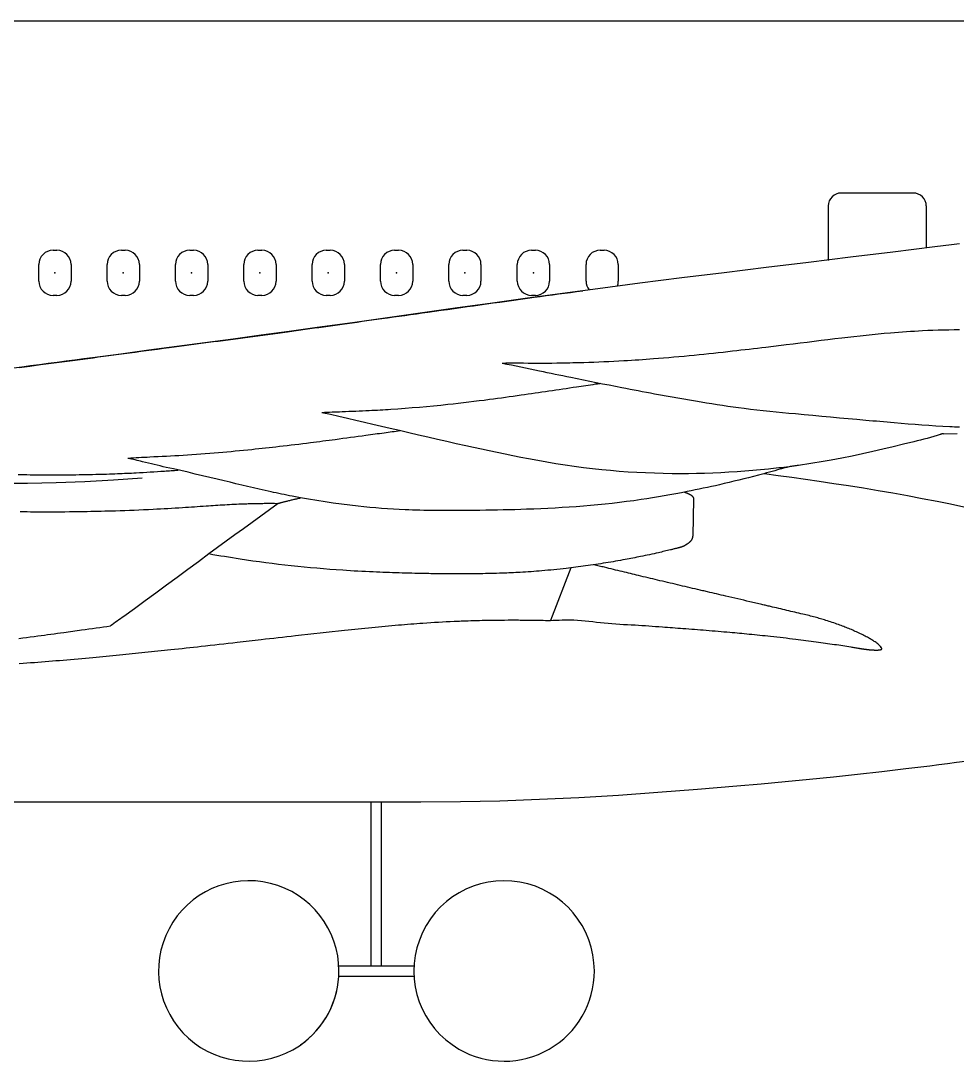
# Model space of a CAD drawing. Extents: x 73554 to 206494, y -55407 to 34157.
# Drawn here: x 102843 to 110107, y 14206 to 22277 of the extents above; entities that cross this region are included whole.
import ezdxf

# ---------------------------------------------------------------- set-up
doc = ezdxf.new("R2010")
doc.units = 0
doc.header["$MEASUREMENT"] = 0
doc.linetypes.add('SOLID', pattern=[0])
doc.layers.get('0').update_dxf_attribs({"linetype": 'CONTINUOUS'})
doc.layers.add('LAYER_0$C$L0', color=7, linetype='SOLID')

# ---------------------------------------------------------------- blocks, each defined once
blk = doc.blocks.new('BLOCK0')
at = {"layer": 'LAYER_0$C$L0'}
for p, q in [((-15, 175), (15, 175)), ((-125, -65), (-125, 65)), ((125, 65), (125, -65)), ((15, -175), (-15, -175))]:
    blk.add_line(p, q, dxfattribs=at)
for centre, start, end in [((-15, 65), 89.99998, 180.00002), ((15, 65), 0, 89.99998), ((-15, -65), 180.00002, 270.00006), ((15, -65), -89.99998, 0)]:
    blk.add_arc(centre, 110, start, end, dxfattribs=at)
at = {"layer": 'LAYER_0$C$L0', "color": 2}
blk.add_point((0, 0), dxfattribs=at)

msp = doc.modelspace()

# ---------------------------------------------------------------- linework, layer by layer
at = {"linetype": 'Continuous'}
for p, q in [((105561.4, 14945.8), (105561.4, 16214.1)), ((105641.4, 14945.8), (105641.4, 16214.1)), ((105310.8, 14945.8), (105892, 14945.8)), ((105310.8, 14865.8), (105892, 14865.8))]:
    msp.add_line(p, q, dxfattribs=at)
at = {"layer": 'LAYER_0$C$L0'}
for p, q in [((83053.5, 22277.1), (115966.4, 22277.1)), ((109766.8, 20941), (109206.8, 20941)), ((109106.8, 20841), (109106.8, 20417.6)), ((109866.8, 20841), (109866.8, 20514.1)), ((107337.3, 20497), (107367.3, 20497)), ((107227.3, 20257), (107227.3, 20387)), ((107477.3, 20387), (107477.3, 20257)), ((109999.7, 19073.4), (110106.7, 19075.3)), ((108061.4, 18564.9), (108054.8, 18281.1)), ((107110.4, 18033.1), (106951, 17625.9)), ((100854.2, 16217.2), (105946.3, 16217.2))]:
    msp.add_line(p, q, dxfattribs=at)
for points in [[(110125.8, 20546.9), (110061.9, 20538.8), (109998, 20530.8), (109934, 20522.8), (109607, 20482.3), (109279.9, 20442.3), (108952.8, 20402.5), (108625.7, 20362.7), (108298.6, 20322.6), (107971.6, 20282), (107644.7, 20240.6), (107317.9, 20198.2), (107045.9, 20161.9), (106773.9, 20124.9), (106502, 20087.4), (106230.1, 20049.5), (105958.3, 20011.3), (105686.4, 19973.2), (105414.6, 19935.1), (105142.7, 19897.4), (104924.9, 19867.5), (104707.1, 19837.8), (104489.3, 19808.4), (104271.5, 19779.1), (104053.6, 19750), (103835.7, 19721), (103617.9, 19692), (103400, 19663.1), (103331.2, 19654), (103262.4, 19644.8), (103193.6, 19635.7), (103124.8, 19626.6), (103056, 19617.5), (102987.2, 19608.4), (102918.4, 19599.4), (102849.6, 19590.4), (102788.2, 19582.4)], [(102829.4, 19587.7), (102912.9, 19598.6), (102996.2, 19609.5), (103079.2, 19620.4), (103161.6, 19631.2), (103243.5, 19642.1), (103324.6, 19652.9), (103363.8, 19658.2), (103403.5, 19663.5), (103443.6, 19668.9), (103483.9, 19674.3), (103524.3, 19679.7), (103564.5, 19685.1), (103604.3, 19690.5), (103643.7, 19695.8), (103686.6, 19701.6), (103729.6, 19707.4), (103772.7, 19713.2), (103816.1, 19719), (103859.8, 19724.8), (103904, 19730.7), (103948.7, 19736.7), (103994, 19742.7), (104033.3, 19747.9), (104071.8, 19753), (104109.7, 19758), (104147.4, 19762.9), (104184.8, 19767.9), (104222.3, 19772.8), (104260.1, 19777.8), (104298.2, 19782.8), (104336.7, 19787.9), (104375, 19792.9), (104413.2, 19798), (104451.3, 19803.1), (104489.4, 19808.1), (104527.6, 19813.2), (104566, 19818.4), (104604.6, 19823.5), (104643.4, 19828.8), (104682.2, 19834), (104720.9, 19839.2), (104759.5, 19844.4), (104797.8, 19849.6), (104835.9, 19854.8), (104873.8, 19860), (104911.2, 19865.2), (104945.4, 19869.9), (104980, 19874.7), (105014.8, 19879.5), (105049.9, 19884.4), (105085.1, 19889.3), (105120.3, 19894.2), (105155.4, 19899), (105190.4, 19903.9), (105208.7, 19906.5), (105226.9, 19909), (105245.2, 19911.6), (105263.4, 19914.1), (105281.7, 19916.7), (105299.9, 19919.2), (105318.2, 19921.7), (105336.4, 19924.3), (105374.8, 19929.6), (105413.1, 19935), (105451.5, 19940.3), (105489.9, 19945.7), (105528.2, 19951), (105566.6, 19956.4), (105604.9, 19961.7), (105643.3, 19967.1), (105688, 19973.3), (105732.7, 19979.6), (105777.4, 19985.8), (105822.1, 19992.1), (105866.9, 19998.3), (105911.7, 20004.6), (105956.5, 20010.8), (106001.4, 20017.1), (106052.1, 20024.2), (106103, 20031.3), (106154, 20038.4), (106204.8, 20045.5), (106255.4, 20052.6), (106305.6, 20059.7), (106355.1, 20066.6), (106404, 20073.5), (106455.2, 20080.8), (106507.2, 20088.1), (106559.9, 20095.5), (106613, 20103), (106666.3, 20110.4), (106719.6, 20117.8), (106772.7, 20125.2), (106825.4, 20132.5), (106872.3, 20138.9), (106919.1, 20145.3), (106966.1, 20151.6), (107013.1, 20158), (107060.2, 20164.2), (107107.3, 20170.5), (107154.5, 20176.7), (107201.8, 20182.9)], [(110124.7, 19878.6), (110083.5, 19878.4), (110042.4, 19878), (110001.3, 19877.2), (109960.2, 19876.2), (109919, 19874.8), (109877.9, 19873.2), (109836.8, 19871.3), (109805.7, 19869.6), (109774.6, 19867.9), (109743.5, 19866), (109712.4, 19863.9), (109681.3, 19861.7), (109650.2, 19859.4), (109619.2, 19857), (109588.1, 19854.4), (109541.1, 19850.3), (109494, 19845.9), (109447, 19841.3), (109400.1, 19836.4), (109353.1, 19831.4), (109306.2, 19826.2), (109259.2, 19820.9), (109212.3, 19815.4), (109158.3, 19809), (109104.4, 19802.5), (109050.4, 19795.9), (108996.5, 19789.3), (108942.6, 19782.6), (108888.6, 19775.9), (108834.7, 19769.2), (108780.8, 19762.6), (108761, 19760.2), (108741.2, 19757.7), (108721.3, 19755.3), (108701.5, 19752.9), (108681.7, 19750.5), (108661.9, 19748.1), (108642.1, 19745.8), (108622.3, 19743.4), (108590.1, 19739.5), (108557.9, 19735.7), (108525.7, 19731.9), (108493.6, 19728.1), (108461.4, 19724.4), (108429.2, 19720.7), (108397, 19717), (108364.8, 19713.3), (108327.6, 19709.2), (108290.4, 19705), (108253.3, 19701), (108216.1, 19696.9), (108178.9, 19693), (108141.7, 19689.1), (108104.4, 19685.3), (108067.2, 19681.6), (108027.6, 19677.7), (107988, 19673.9), (107948.4, 19670.2), (107908.7, 19666.6), (107869.1, 19663.1), (107829.5, 19659.8), (107789.8, 19656.5), (107750.1, 19653.4), (107721.6, 19651.3), (107693.1, 19649.2), (107664.5, 19647.2), (107636, 19645.3), (107607.4, 19643.4), (107578.9, 19641.6), (107550.3, 19639.9), (107521.8, 19638.2), (107483, 19636.1), (107444.1, 19634.1), (107405.3, 19632.2), (107366.5, 19630.4), (107327.6, 19628.8), (107288.8, 19627.3), (107250, 19626), (107211.1, 19624.8), (107189.4, 19624.1), (107167.6, 19623.6), (107145.9, 19623), (107124.1, 19622.5), (107102.4, 19622.1), (107080.6, 19621.6), (107058.9, 19621.2), (107037.1, 19620.8), (107000.2, 19620.3), (106963.3, 19619.7), (106926.4, 19619.4), (106889.5, 19619.1), (106852.6, 19619), (106815.7, 19619.1), (106778.8, 19619.4), (106741.9, 19619.9), (106730.7, 19620.1), (106719.5, 19620.4), (106708.3, 19620.6), (106697.1, 19620.7), (106686, 19620.9), (106674.8, 19621), (106663.6, 19621), (106652.4, 19620.9), (106642.8, 19620.8), (106633.2, 19620.6), (106623.6, 19620.3), (106614, 19620.1), (106604.4, 19619.9), (106594.8, 19619.7), (106585.2, 19619.5), (106575.6, 19619.4)], [(110123.7, 19124.4), (110105.2, 19124.9), (110086.7, 19125.5), (110068.3, 19126.2), (110049.8, 19126.9), (109995.7, 19129.5), (109941.7, 19132.7), (109887.7, 19136.2), (109833.7, 19140.1), (109779.7, 19144.3), (109725.8, 19148.8), (109671.8, 19153.3), (109617.9, 19158), (109590.3, 19160.3), (109562.7, 19162.7), (109535.1, 19165.1), (109507.5, 19167.5), (109479.9, 19169.9), (109452.3, 19172.3), (109424.7, 19174.7), (109397.1, 19177.1), (109328.9, 19183.1), (109260.8, 19189.2), (109192.6, 19195.3), (109124.5, 19201.5), (109056.3, 19207.8), (108988.1, 19214.1), (108920, 19220.5), (108851.8, 19226.8), (108801.9, 19231.5), (108752.1, 19236.3), (108702.2, 19241.2), (108652.3, 19246.2), (108602.5, 19251.4), (108552.7, 19256.9), (108502.9, 19262.7), (108453.2, 19268.8), (108411.5, 19274.2), (108369.9, 19279.8), (108328.3, 19285.7), (108286.8, 19291.8), (108245.3, 19298.1), (108203.8, 19304.5), (108162.3, 19311.1), (108120.8, 19317.9), (108075.6, 19325.4), (108030.4, 19333.1), (107985.3, 19340.9), (107940.1, 19348.8), (107895, 19356.8), (107849.9, 19364.9), (107804.8, 19373.1), (107759.8, 19381.4), (107727.9, 19387.4), (107696, 19393.4), (107664.1, 19399.4), (107632.3, 19405.5), (107600.4, 19411.6), (107568.6, 19417.7), (107536.7, 19423.8), (107504.9, 19430), (107455.3, 19439.7), (107405.7, 19449.5), (107356.1, 19459.3), (107306.5, 19469.2), (107256.9, 19479.1), (107207.4, 19489.1), (107157.9, 19499.2), (107108.3, 19509.3), (107078.1, 19515.5), (107047.8, 19521.7), (107017.5, 19528), (106987.2, 19534.3), (106957, 19540.5), (106926.7, 19546.8), (106896.5, 19553.1), (106866.2, 19559.4), (106829.9, 19566.9), (106793.5, 19574.4), (106757.2, 19581.9), (106720.9, 19589.4), (106684.5, 19596.9), (106648.2, 19604.4), (106611.9, 19611.9), (106575.6, 19619.4)], [(107337.6, 19462.7), (107332.8, 19462), (107328, 19461.3), (107323.2, 19460.6), (107318.4, 19459.9), (107313.6, 19459.1), (107308.8, 19458.4), (107304, 19457.7), (107299.2, 19457), (107281, 19454.2), (107262.7, 19451.5), (107244.5, 19448.7), (107226.3, 19446), (107208.1, 19443.3), (107189.9, 19440.5), (107171.7, 19437.8), (107153.5, 19435), (107126.7, 19431), (107100, 19427), (107073.2, 19423), (107046.5, 19419), (107019.8, 19415), (106993, 19411), (106966.3, 19407), (106939.5, 19403), (106912.6, 19399), (106885.7, 19395.1), (106858.8, 19391.1), (106831.9, 19387.2), (106805, 19383.2), (106778.1, 19379.3), (106751.1, 19375.5), (106724.2, 19371.6), (106693.5, 19367.3), (106662.9, 19362.9), (106632.2, 19358.7), (106601.5, 19354.4), (106570.8, 19350.2), (106540.1, 19346.1), (106509.4, 19342), (106478.6, 19337.9), (106438.4, 19332.7), (106398.1, 19327.6), (106357.7, 19322.6), (106317.4, 19317.7), (106277.1, 19312.9), (106236.7, 19308.2), (106196.3, 19303.7), (106155.9, 19299.4), (106100.6, 19293.6), (106045.2, 19288.1), (105989.8, 19283), (105934.4, 19278), (105879, 19273.4), (105823.5, 19269.1), (105768, 19265), (105712.5, 19261.2), (105691.7, 19259.8), (105670.9, 19258.5), (105650.1, 19257.2), (105629.3, 19256), (105608.5, 19254.8), (105587.7, 19253.7), (105566.9, 19252.6), (105546.1, 19251.5), (105519.8, 19250.3), (105493.6, 19249.1), (105467.3, 19248), (105441.1, 19246.9), (105414.8, 19245.8), (105388.5, 19244.8), (105362.3, 19243.8), (105336, 19242.8), (105316.2, 19242.1), (105296.5, 19241.3), (105276.7, 19240.6), (105256.9, 19239.9), (105237.2, 19239.1), (105217.4, 19238.4), (105197.7, 19237.7), (105177.9, 19237)], [(109999.7, 19073.4), (109997.8, 19073.2), (109995.9, 19073), (109994.1, 19072.8), (109992.2, 19072.5), (109990.3, 19072.1), (109988.5, 19071.8), (109986.6, 19071.3), (109984.8, 19070.9), (109983.7, 19070.6), (109982.6, 19070.2), (109981.5, 19069.9), (109980.3, 19069.6), (109979.2, 19069.2), (109978.1, 19068.8), (109977, 19068.5), (109975.9, 19068.1), (109950.6, 19059.9), (109925.1, 19052.1), (109899.4, 19044.7), (109873.7, 19037.6), (109848, 19030.8), (109822.1, 19024.1), (109796.3, 19017.6), (109770.4, 19011.2), (109690.7, 18991.6), (109611, 18972.3), (109531.2, 18953.5), (109451.3, 18935.2), (109371.3, 18917.5), (109291.1, 18900.5), (109210.8, 18884.4), (109130.3, 18869.2), (109098.6, 18863.5), (109066.8, 18857.9), (109035, 18852.5), (109003.2, 18847.2), (108971.4, 18842.1), (108939.5, 18837.2), (108907.7, 18832.4), (108875.8, 18827.8), (108866.6, 18826.5), (108857.4, 18825.2), (108848.3, 18823.9), (108839.1, 18822.7), (108830, 18821.4), (108820.8, 18820.2), (108811.6, 18819), (108802.4, 18817.8), (108782.4, 18815.2), (108762.4, 18812.6), (108742.4, 18810.2), (108722.3, 18807.8), (108702.3, 18805.5), (108682.2, 18803.2), (108662.1, 18801), (108642, 18798.9), (108611.7, 18795.8), (108581.4, 18792.8), (108551, 18790), (108520.6, 18787.3), (108490.2, 18784.8), (108459.8, 18782.4), (108429.4, 18780.2), (108399, 18778.1), (108336.1, 18774.2), (108273.2, 18770.8), (108210.2, 18768.1), (108147.2, 18766), (108084.2, 18764.5), (108021.1, 18763.5), (107958.1, 18763.2), (107895, 18763.6), (107826.7, 18764.6), (107758.3, 18766.4), (107690, 18769), (107621.8, 18772.3), (107553.5, 18776.4), (107485.4, 18781.4), (107417.3, 18787.1), (107349.2, 18793.7), (107278, 18801.6), (107206.8, 18810.3), (107135.8, 18819.9), (107064.9, 18830.2), (106994, 18841.3), (106923.3, 18853.1), (106852.7, 18865.4), (106782.1, 18878.4), (106721, 18890.1), (106659.9, 18902.1), (106598.9, 18914.4), (106538, 18927.1), (106477.1, 18940), (106416.3, 18953.1), (106355.5, 18966.4), (106294.7, 18979.9), (106221.1, 18996.3), (106147.6, 19013), (106074.1, 19029.7), (106000.6, 19046.6), (105927.2, 19063.5), (105853.7, 19080.5), (105780.3, 19097.5), (105706.8, 19114.5), (105640.7, 19129.8), (105574.6, 19145.1), (105508.5, 19160.4), (105442.4, 19175.7), (105376.2, 19191), (105310.1, 19206.3), (105244, 19221.6), (105177.9, 19237)], [(105786.5, 19096.1), (105770.8, 19093.9), (105755.1, 19091.7), (105739.4, 19089.6), (105723.7, 19087.4), (105707.9, 19085.3), (105692.2, 19083.1), (105676.5, 19080.9), (105660.8, 19078.8), (105643.2, 19076.4), (105625.7, 19074), (105608.1, 19071.6), (105590.6, 19069.2), (105573, 19066.8), (105555.5, 19064.3), (105537.9, 19061.9), (105520.3, 19059.5), (105490.6, 19055.5), (105460.8, 19051.4), (105431.1, 19047.4), (105401.3, 19043.4), (105371.6, 19039.4), (105341.8, 19035.4), (105312, 19031.4), (105282.3, 19027.5), (105258.2, 19024.3), (105234.1, 19021.1), (105210.1, 19018), (105186, 19014.8), (105161.9, 19011.7), (105137.8, 19008.6), (105113.8, 19005.6), (105089.7, 19002.5), (105059.6, 18998.7), (105029.5, 18995), (104999.4, 18991.3), (104969.3, 18987.6), (104939.2, 18983.9), (104909.1, 18980.3), (104879, 18976.8), (104848.9, 18973.3), (104822.2, 18970.2), (104795.5, 18967.2), (104768.8, 18964.2), (104742.1, 18961.2), (104715.4, 18958.3), (104688.7, 18955.4), (104661.9, 18952.6), (104635.2, 18949.8), (104603, 18946.6), (104570.8, 18943.4), (104538.6, 18940.2), (104506.3, 18937.2), (104474.1, 18934.2), (104441.9, 18931.3), (104409.6, 18928.4), (104377.4, 18925.7), (104342.9, 18922.8), (104308.4, 18920), (104274, 18917.2), (104239.5, 18914.6), (104205, 18912.1), (104170.5, 18909.7), (104136, 18907.4), (104101.5, 18905.3), (104069.2, 18903.3), (104037, 18901.5), (104004.7, 18899.8), (103972.4, 18898.1), (103940.2, 18896.5), (103907.9, 18894.9), (103875.6, 18893.2), (103843.3, 18891.6), (103822.2, 18890.5), (103801, 18889.3), (103779.8, 18888.2), (103758.6, 18887), (103737.4, 18885.9), (103716.3, 18884.7), (103695.1, 18883.6), (103673.9, 18882.4)], [(108802.4, 18817.8), (108794, 18815.3), (108785.5, 18812.9), (108777, 18810.4), (108768.5, 18808), (108760, 18805.6), (108751.5, 18803.2), (108743, 18800.8), (108734.5, 18798.4), (108713.3, 18792.4), (108692, 18786.5), (108670.7, 18780.7), (108649.5, 18774.9), (108628.2, 18769.1), (108606.9, 18763.4), (108585.5, 18757.7), (108564.2, 18752.1), (108526.5, 18742.3), (108488.8, 18732.6), (108451, 18723.1), (108413.2, 18713.7), (108375.3, 18704.5), (108337.5, 18695.4), (108299.5, 18686.5), (108261.6, 18677.7), (108230.6, 18670.7), (108199.5, 18663.8), (108168.5, 18656.9), (108137.4, 18650.2), (108106.3, 18643.6), (108075.2, 18637.1), (108044, 18630.8), (108012.8, 18624.5), (107968.1, 18615.8), (107923.4, 18607.3), (107878.6, 18599.1), (107833.8, 18591.1), (107788.9, 18583.5), (107744, 18576.1), (107699, 18569), (107654, 18562.3), (107598.4, 18554.3), (107542.6, 18546.9), (107486.9, 18540), (107431, 18533.5), (107375.1, 18527.4), (107319.2, 18521.8), (107263.2, 18516.6), (107207.2, 18511.9), (107152.2, 18507.6), (107097.1, 18503.7), (107042.1, 18500.2), (106987, 18497), (106931.9, 18494.1), (106876.8, 18491.6), (106821.7, 18489.3), (106766.5, 18487.2), (106721.3, 18485.7), (106676.1, 18484.4), (106630.8, 18483.2), (106585.6, 18482.1), (106540.4, 18481.2), (106495.1, 18480.4), (106449.9, 18479.6), (106404.6, 18479), (106360.9, 18478.5), (106317.1, 18478), (106273.4, 18477.7), (106229.6, 18477.5), (106185.8, 18477.4), (106142.1, 18477.4), (106098.3, 18477.6), (106054.6, 18478), (106025.7, 18478.3), (105996.9, 18478.8), (105968.1, 18479.3), (105939.3, 18479.9), (105910.5, 18480.7), (105881.6, 18481.6), (105852.8, 18482.6), (105824, 18483.7), (105778.4, 18485.9), (105732.8, 18488.4), (105687.2, 18491.3), (105641.6, 18494.5), (105596, 18498.2), (105550.5, 18502.2), (105505, 18506.5), (105459.5, 18511.2), (105395.2, 18518.5), (105330.9, 18526.5), (105266.8, 18535.1), (105202.7, 18544.5), (105138.7, 18554.6), (105074.9, 18565.3), (105011.2, 18576.8), (104947.6, 18588.9), (104927.1, 18593), (104906.5, 18597.1), (104886, 18601.3), (104865.5, 18605.6), (104845, 18609.9), (104824.5, 18614.3), (104804.1, 18618.7), (104783.6, 18623.2), (104738.2, 18633.3), (104692.9, 18643.6), (104647.6, 18654), (104602.3, 18664.6), (104557, 18675.3), (104511.8, 18686), (104466.6, 18696.8), (104421.3, 18707.7), (104365.1, 18721.1), (104308.9, 18734.5), (104252.7, 18747.8), (104196.4, 18761.1), (104140.2, 18774.2), (104083.9, 18787.3), (104027.6, 18800.2), (103971.2, 18812.9), (103948, 18818.1), (103924.8, 18823.3), (103901.6, 18828.6), (103878.4, 18833.9), (103855.3, 18839.3), (103832.1, 18844.8), (103809, 18850.4), (103785.9, 18856.3), (103772, 18859.9), (103758, 18863.5), (103744.1, 18867.1), (103730.2, 18870.6), (103716.2, 18873.9), (103702.1, 18877.1), (103688.1, 18879.9), (103673.9, 18882.4)], [(102670.5, 18690.5), (102893.4, 18691), (103116.4, 18695.7), (103339.3, 18704.3), (103562, 18716.5), (103784.7, 18732)], [(102821.3, 18757.3), (102843.6, 18756.9), (102867.1, 18756.5), (102890.7, 18756.2), (102914.2, 18755.9), (102937.8, 18755.6), (102961.3, 18755.4), (102984.8, 18755.2), (103008.4, 18755), (103031.9, 18754.9), (103055.2, 18754.8), (103078.5, 18754.7), (103101.8, 18754.7), (103125, 18754.7), (103148.3, 18754.8), (103171.6, 18754.9), (103194.9, 18755), (103218.1, 18755.2), (103243.9, 18755.4), (103269.6, 18755.7), (103295.4, 18756.1), (103321.1, 18756.5), (103346.9, 18757), (103372.6, 18757.5), (103398.4, 18758.1), (103424.1, 18758.7), (103445.2, 18759.2), (103466.3, 18759.8), (103487.4, 18760.5), (103508.5, 18761.1), (103529.6, 18761.8), (103550.7, 18762.6), (103571.8, 18763.4), (103592.8, 18764.2), (103610.9, 18764.9), (103628.9, 18765.7), (103646.9, 18766.4), (103664.9, 18767.2), (103682.9, 18768.1), (103700.9, 18768.9), (103718.8, 18769.8), (103736.8, 18770.7), (103764.4, 18772.2), (103791.9, 18773.7), (103819.4, 18775.2), (103846.9, 18776.9), (103874.4, 18778.5), (103901.9, 18780.3), (103929.4, 18782), (103956.8, 18783.9), (103970.1, 18784.8), (103983.3, 18785.7), (103996.5, 18786.7), (104009.8, 18787.6), (104023, 18788.6), (104036.2, 18789.5), (104049.5, 18790.5), (104062.7, 18791.5)], [(108611.1, 18764.5), (108717.1, 18750.5), (108823, 18736), (108928.9, 18721.2), (109034.8, 18705.8), (109149.6, 18688.7), (109264.3, 18671), (109378.9, 18652.7), (109493.4, 18633.7), (109607.8, 18614), (109722.1, 18593.6), (109836.2, 18572.4), (109950.2, 18550.3), (110054.2, 18529.4), (110158.2, 18507.7)], [(104838.8, 18533.3), (104841.5, 18534), (104844.1, 18534.7), (104846.7, 18535.4), (104849.3, 18536.1), (104851.9, 18536.8), (104854.5, 18537.5), (104857.1, 18538.2), (104859.8, 18538.9), (104865, 18540.3), (104870.2, 18541.7), (104875.4, 18543.1), (104880.7, 18544.4), (104885.9, 18545.8), (104891.2, 18547.2), (104896.4, 18548.5), (104901.6, 18549.8), (104908.3, 18551.5), (104915, 18553.2), (104921.7, 18554.9), (104928.4, 18556.5), (104935.1, 18558.1), (104941.8, 18559.8), (104948.5, 18561.4), (104955.2, 18563), (104962.5, 18564.7), (104969.8, 18566.4), (104977.1, 18568.1), (104984.4, 18569.8), (104991.7, 18571.4), (104999, 18573.1), (105006.3, 18574.7), (105013.6, 18576.3)], [(107991.5, 18620.3), (107992.9, 18619.9), (107994.3, 18619.5), (107995.6, 18619), (107997, 18618.5), (107998.3, 18618.1), (107999.7, 18617.6), (108001.1, 18617.1), (108002.4, 18616.6), (108003.6, 18616.2), (108004.9, 18615.7), (108006.1, 18615.3), (108007.3, 18614.8), (108008.6, 18614.3), (108009.8, 18613.9), (108011, 18613.4), (108012.2, 18612.9), (108013.9, 18612.2), (108015.5, 18611.5), (108017.2, 18610.8), (108018.8, 18610.1), (108020.4, 18609.4), (108022.1, 18608.6), (108023.7, 18607.9), (108025.3, 18607.1), (108027.8, 18605.9), (108030.2, 18604.7), (108032.6, 18603.4), (108035, 18602.1), (108037.4, 18600.7), (108039.7, 18599.3), (108042, 18597.8), (108044.2, 18596.2), (108045.8, 18595), (108047.3, 18593.8), (108048.8, 18592.5), (108050.2, 18591.2), (108051.6, 18589.8), (108052.9, 18588.3), (108054.2, 18586.8), (108055.3, 18585.3), (108055.8, 18584.7), (108056.2, 18584.1), (108056.6, 18583.4), (108056.9, 18582.8), (108057.3, 18582.2), (108057.7, 18581.5), (108058, 18580.9), (108058.3, 18580.2), (108058.7, 18579.4), (108059, 18578.6), (108059.3, 18577.8), (108059.6, 18576.9), (108059.9, 18576.1), (108060.2, 18575.3), (108060.4, 18574.4), (108060.6, 18573.6), (108060.8, 18572.5), (108061, 18571.4), (108061.2, 18570.4), (108061.3, 18569.3), (108061.4, 18568.2), (108061.4, 18567.1), (108061.4, 18566), (108061.4, 18564.9)], [(102838, 18469.6), (102865, 18469.3), (102892.1, 18469.1), (102919.1, 18468.9), (102946.2, 18468.7), (102973.2, 18468.6), (103000.3, 18468.5), (103027.4, 18468.5), (103054.4, 18468.5), (103081.5, 18468.5), (103116, 18468.6), (103150.5, 18468.8), (103185, 18469), (103219.5, 18469.3), (103254, 18469.7), (103288.5, 18470.2), (103323, 18470.7), (103357.5, 18471.2), (103384.9, 18471.8), (103412.2, 18472.3), (103439.6, 18472.9), (103467, 18473.6), (103494.3, 18474.3), (103521.7, 18475), (103549, 18475.8), (103576.4, 18476.7), (103612.9, 18477.8), (103649.4, 18479.1), (103685.9, 18480.5), (103722.5, 18481.9), (103759, 18483.5), (103795.5, 18485.1), (103832, 18486.8), (103868.5, 18488.6), (103897.2, 18490), (103925.8, 18491.5), (103954.5, 18493.1), (103983.2, 18494.7), (104011.8, 18496.4), (104040.5, 18498.1), (104069.2, 18499.9), (104097.8, 18501.7), (104120.7, 18503.1), (104143.5, 18504.7), (104166.3, 18506.2), (104189.1, 18507.7), (104212, 18509.3), (104234.8, 18510.8), (104257.6, 18512.3), (104280.4, 18513.9), (104298.4, 18515.1), (104316.4, 18516.2), (104334.4, 18517.4), (104352.4, 18518.6), (104370.4, 18519.7), (104388.4, 18520.8), (104406.4, 18521.9), (104424.4, 18522.9), (104442.9, 18523.9), (104461.3, 18524.9), (104479.8, 18525.9), (104498.2, 18526.8), (104516.7, 18527.7), (104535.2, 18528.5), (104553.6, 18529.3), (104572.1, 18530), (104580.4, 18530.3), (104588.7, 18530.6), (104596.9, 18530.9), (104605.2, 18531.1), (104613.5, 18531.4), (104621.8, 18531.6), (104630.1, 18531.9), (104638.4, 18532.1), (104645.3, 18532.3), (104652.2, 18532.4), (104659.1, 18532.6), (104666, 18532.7), (104672.9, 18532.9), (104679.9, 18533), (104686.8, 18533.1), (104693.7, 18533.3), (104702.9, 18533.4), (104712.1, 18533.5), (104721.3, 18533.6), (104730.5, 18533.7), (104739.7, 18533.8), (104748.9, 18533.8), (104758.1, 18533.8), (104767.3, 18533.9), (104776.3, 18533.9), (104785.2, 18533.8), (104794.1, 18533.8), (104803.1, 18533.7), (104812, 18533.7), (104821, 18533.6), (104829.9, 18533.4), (104838.8, 18533.3)], [(104838.8, 18533.3), (104771.8, 18484.3), (104704.7, 18435.2), (104637.7, 18386.2), (104570.6, 18337.1), (104503.6, 18288.1), (104436.6, 18239), (104369.5, 18189.9), (104302.5, 18140.8), (104219.9, 18080.1), (104137.3, 18019.3), (104054.7, 17958.6), (103972, 17897.9), (103889.3, 17837.3), (103806.5, 17776.8), (103723.7, 17716.4), (103640.7, 17656.2), (103628, 17647.1), (103615.4, 17638), (103602.7, 17628.8), (103590.1, 17619.7), (103577.4, 17610.6), (103564.8, 17601.4), (103552.1, 17592.3), (103539.5, 17583.2)], [(108054.8, 18281.1), (108054.8, 18280.3), (108054.8, 18279.5), (108054.7, 18278.7), (108054.7, 18277.9), (108054.6, 18277.1), (108054.5, 18276.3), (108054.4, 18275.5), (108054.3, 18274.7), (108054.1, 18272.9), (108053.7, 18271.1), (108053.4, 18269.3), (108052.9, 18267.5), (108052.4, 18265.7), (108051.9, 18263.9), (108051.3, 18262.2), (108050.6, 18260.5), (108049.9, 18258.7), (108049.1, 18257), (108048.3, 18255.3), (108047.4, 18253.6), (108046.5, 18252), (108045.5, 18250.4), (108044.5, 18248.8), (108043.5, 18247.2), (108042.7, 18246), (108041.9, 18244.9), (108041.1, 18243.8), (108040.2, 18242.7), (108039.3, 18241.6), (108038.4, 18240.5), (108037.5, 18239.4), (108036.6, 18238.4), (108035.6, 18237.3), (108034.6, 18236.2), (108033.6, 18235.2), (108032.6, 18234.1), (108031.6, 18233.1), (108030.5, 18232.1), (108029.5, 18231.1), (108028.4, 18230.1), (108027.5, 18229.3), (108026.6, 18228.5), (108025.7, 18227.7), (108024.8, 18226.9), (108023.9, 18226.1), (108023, 18225.4), (108022, 18224.6), (108021.1, 18223.9), (108019.4, 18222.6), (108017.7, 18221.3), (108015.9, 18220), (108014.2, 18218.8), (108012.4, 18217.5), (108010.6, 18216.3), (108008.8, 18215.2), (108007, 18214), (108005.4, 18213), (108003.9, 18212.1), (108002.3, 18211.1), (108000.7, 18210.2), (107999, 18209.3), (107997.4, 18208.4), (107995.8, 18207.5), (107994.2, 18206.6), (107991.5, 18205.2), (107988.8, 18203.8), (107986, 18202.5), (107983.3, 18201.2), (107980.5, 18200), (107977.8, 18198.8), (107975, 18197.7), (107972.1, 18196.6), (107969.5, 18195.6), (107966.8, 18194.6), (107964.2, 18193.7), (107961.5, 18192.9), (107958.8, 18192), (107956.1, 18191.2), (107953.4, 18190.4), (107950.7, 18189.6), (107947.8, 18188.9), (107944.9, 18188.1), (107942.1, 18187.4), (107939.2, 18186.6), (107936.3, 18185.9), (107933.4, 18185.2), (107930.5, 18184.5), (107927.7, 18183.8), (107921.9, 18182.4), (107916.1, 18181), (107910.4, 18179.6), (107904.6, 18178.1), (107898.9, 18176.7), (107893.1, 18175.3), (107887.3, 18173.9), (107881.6, 18172.4), (107870.1, 18169.6), (107858.6, 18166.8), (107847.1, 18164.1), (107835.5, 18161.4), (107824, 18158.7), (107812.5, 18156), (107800.9, 18153.4), (107789.4, 18150.7), (107772.1, 18146.8), (107754.8, 18143), (107737.5, 18139.2), (107720.1, 18135.4), (107702.8, 18131.7), (107685.5, 18128), (107668.1, 18124.4), (107650.7, 18120.8), (107635.8, 18117.8), (107620.9, 18114.8), (107605.9, 18111.8), (107591, 18108.9), (107576, 18106), (107561.1, 18103.1), (107546.1, 18100.3), (107531.1, 18097.5), (107512.4, 18094.1), (107493.7, 18090.7), (107474.9, 18087.3), (107456.2, 18084.1), (107437.4, 18080.8), (107418.6, 18077.7), (107399.8, 18074.5), (107381, 18071.5), (107361.4, 18068.3), (107341.8, 18065.2), (107322.1, 18062.2), (107302.5, 18059.2), (107282.8, 18056.3), (107263.1, 18053.4), (107243.5, 18050.6), (107223.8, 18047.9), (107204.9, 18045.3), (107186.1, 18042.8), (107167.2, 18040.3), (107148.3, 18037.9), (107129.4, 18035.5), (107110.6, 18033.2), (107091.7, 18030.9), (107072.8, 18028.7), (107049.2, 18026), (107025.6, 18023.4), (107001.9, 18020.9), (106978.3, 18018.5), (106954.7, 18016.2), (106931, 18013.9), (106907.4, 18011.8), (106883.7, 18009.7), (106863, 18008), (106842.2, 18006.4), (106821.4, 18004.8), (106800.6, 18003.3), (106779.8, 18001.9), (106759, 18000.5), (106738.2, 17999.2), (106717.4, 17998), (106699.9, 17997.1), (106682.4, 17996.1), (106664.9, 17995.3), (106647.3, 17994.4), (106629.8, 17993.7), (106612.3, 17992.9), (106594.7, 17992.3), (106577.2, 17991.6), (106555.6, 17990.9), (106534.1, 17990.2), (106512.5, 17989.6), (106490.9, 17989.1), (106469.4, 17988.6), (106447.8, 17988.2), (106426.2, 17987.8), (106404.6, 17987.4), (106386.2, 17987.2), (106367.7, 17987), (106349.3, 17986.8), (106330.8, 17986.6), (106312.4, 17986.5), (106293.9, 17986.4), (106275.4, 17986.3), (106257, 17986.2), (106238.5, 17986.2), (106220, 17986.2), (106201.6, 17986.3), (106183.1, 17986.3), (106164.6, 17986.4), (106146.1, 17986.5), (106127.6, 17986.6), (106109.2, 17986.8), (106092.2, 17987), (106075.2, 17987.2), (106058.1, 17987.4), (106041.1, 17987.6), (106024.1, 17987.9), (106007.1, 17988.1), (105990.1, 17988.4), (105973.1, 17988.7), (105948.6, 17989.2), (105924.1, 17989.7), (105899.6, 17990.3), (105875.1, 17990.9), (105850.7, 17991.6), (105826.2, 17992.2), (105801.7, 17993), (105777.2, 17993.7), (105752.2, 17994.5), (105727.2, 17995.4), (105702.2, 17996.3), (105677.2, 17997.2), (105652.2, 17998.2), (105627.2, 17999.2), (105602.2, 18000.2), (105577.2, 18001.3), (105547.5, 18002.7), (105517.8, 18004.1), (105488.1, 18005.6), (105458.4, 18007.1), (105428.7, 18008.7), (105399.1, 18010.4), (105369.4, 18012.2), (105339.7, 18014.1), (105289.8, 18017.5), (105240, 18021.2), (105190.1, 18025.1), (105140.3, 18029.4), (105090.5, 18033.9), (105040.7, 18038.6), (104991, 18043.7), (104941.2, 18049), (104891.5, 18054.5), (104841.9, 18060.3), (104792.2, 18066.4), (104742.6, 18072.7), (104693.1, 18079.3), (104643.5, 18086.2), (104594, 18093.3), (104544.6, 18100.7), (104514.3, 18105.4), (104484, 18110.1), (104453.7, 18115), (104423.4, 18119.9), (104393.2, 18125), (104363, 18130.1), (104332.7, 18135.4), (104302.5, 18140.8)], [(102830.7, 17291.4), (102860, 17293.5), (102889.2, 17295.7), (102918.4, 17297.9), (102947.7, 17300.1), (102975.7, 17302.2), (103003.6, 17304.4), (103031.6, 17306.6), (103059.6, 17308.8), (103087.6, 17311.1), (103115.6, 17313.3), (103143.6, 17315.6), (103171.6, 17318), (103200.3, 17320.4), (103229, 17322.9), (103257.7, 17325.4), (103286.4, 17327.9), (103315.1, 17330.5), (103343.8, 17333.1), (103372.5, 17335.7), (103401.1, 17338.4), (103427.1, 17340.8), (103453.1, 17343.3), (103479, 17345.8), (103505, 17348.2), (103531, 17350.7), (103556.9, 17353.3), (103582.9, 17355.8), (103608.9, 17358.3), (103633.4, 17360.8), (103657.9, 17363.2), (103682.5, 17365.6), (103707, 17368.1), (103731.5, 17370.5), (103756.1, 17373), (103780.6, 17375.5), (103805.2, 17378), (103830.3, 17380.6), (103855.5, 17383.2), (103880.7, 17385.8), (103905.9, 17388.5), (103931, 17391.1), (103956.2, 17393.8), (103981.4, 17396.4), (104006.6, 17399.1), (104036, 17402.3), (104065.4, 17405.5), (104094.8, 17408.6), (104124.2, 17411.8), (104153.6, 17415), (104183, 17418.3), (104212.4, 17421.5), (104241.8, 17424.7), (104276.7, 17428.6), (104311.6, 17432.5), (104346.6, 17436.4), (104381.5, 17440.3), (104416.4, 17444.3), (104451.3, 17448.2), (104486.2, 17452.2), (104521.1, 17456.2), (104544.4, 17458.8), (104567.6, 17461.5), (104590.8, 17464.1), (104614, 17466.8), (104637.2, 17469.5), (104660.4, 17472.1), (104683.6, 17474.8), (104706.8, 17477.5), (104740, 17481.3), (104773.2, 17485.1), (104806.5, 17488.9), (104839.7, 17492.6), (104872.9, 17496.4), (104906.1, 17500.2), (104939.3, 17504), (104972.5, 17507.7), (105020.3, 17513.2), (105068.1, 17518.6), (105115.9, 17524), (105163.7, 17529.3), (105211.5, 17534.6), (105259.3, 17539.8), (105307.1, 17545), (105354.9, 17550.1), (105381.2, 17552.9), (105407.4, 17555.6), (105433.7, 17558.3), (105459.9, 17561), (105486.2, 17563.6), (105512.4, 17566.2), (105538.7, 17568.7), (105565, 17571.3), (105591, 17573.7), (105617, 17576.1), (105643, 17578.5), (105669, 17580.8), (105695, 17583.1), (105721, 17585.4), (105747, 17587.7), (105773, 17589.9), (105796.6, 17591.9), (105820.2, 17593.9), (105843.7, 17595.8), (105867.3, 17597.7), (105890.9, 17599.6), (105914.5, 17601.4), (105938.1, 17603.2), (105961.7, 17604.9), (105992, 17607), (106022.3, 17609), (106052.6, 17610.9), (106082.9, 17612.7), (106113.3, 17614.4), (106143.6, 17616), (106173.9, 17617.6), (106204.3, 17619), (106217.9, 17619.6), (106231.5, 17620.2), (106245.1, 17620.8), (106258.7, 17621.3), (106272.3, 17621.8), (106285.9, 17622.3), (106299.5, 17622.8), (106313, 17623.3), (106334.8, 17624), (106356.6, 17624.7), (106378.4, 17625.3), (106400.2, 17625.8), (106422, 17626.3), (106443.8, 17626.8), (106465.5, 17627.2), (106487.3, 17627.5), (106514.5, 17627.9), (106541.7, 17628.1), (106568.8, 17628.3), (106596, 17628.5), (106623.2, 17628.6), (106650.3, 17628.6), (106677.5, 17628.6), (106704.6, 17628.6), (106716.4, 17628.5), (106728.1, 17628.5), (106739.8, 17628.5), (106751.6, 17628.4), (106763.3, 17628.3), (106775, 17628.2), (106786.8, 17628.1), (106798.5, 17627.9), (106817.5, 17627.5), (106836.6, 17627.1), (106855.7, 17626.7), (106874.7, 17626.3), (106893.8, 17626), (106912.9, 17625.8), (106931.9, 17625.8), (106951, 17625.9), (106973.6, 17626.4), (106996.3, 17627), (107018.9, 17627.8), (107041.5, 17628.6), (107064.2, 17629.2), (107086.8, 17629.6), (107109.4, 17629.6), (107131.9, 17629.2), (107161.6, 17627.8), (107191.2, 17625.6), (107220.8, 17622.8), (107250.3, 17619.5), (107279.9, 17616), (107309.5, 17612.3), (107339.1, 17608.8), (107368.7, 17605.6), (107398.6, 17602.8), (107428.5, 17600.4), (107458.5, 17598.3), (107488.4, 17596.5), (107518.4, 17594.9), (107548.4, 17593.3), (107578.4, 17591.7), (107608.3, 17590), (107634.7, 17588.4), (107661.1, 17586.7), (107687.5, 17584.9), (107713.9, 17583), (107740.3, 17581.1), (107766.6, 17579.1), (107793, 17577.2), (107819.4, 17575.2), (107839.4, 17573.7), (107859.4, 17572.2), (107879.4, 17570.7), (107899.4, 17569.3), (107919.4, 17567.8), (107939.3, 17566.3), (107959.3, 17564.8), (107979.3, 17563.4), (108001.9, 17561.6), (108024.5, 17559.9), (108047.1, 17558.2), (108069.6, 17556.4), (108092.2, 17554.6), (108114.8, 17552.9), (108137.3, 17551), (108159.9, 17549.2), (108182.9, 17547.3), (108205.8, 17545.4), (108228.8, 17543.5), (108251.7, 17541.6), (108274.7, 17539.7), (108297.6, 17537.7), (108320.6, 17535.7), (108343.5, 17533.7), (108362.1, 17532), (108380.8, 17530.3), (108399.4, 17528.6), (108418, 17526.9), (108436.7, 17525.2), (108455.3, 17523.4), (108473.9, 17521.6), (108492.5, 17519.8), (108513.4, 17517.8), (108534.3, 17515.7), (108555.2, 17513.7), (108576, 17511.5), (108596.9, 17509.4), (108617.8, 17507.2), (108638.6, 17505), (108659.5, 17502.8), (108683.8, 17500.1), (108708.2, 17497.5), (108732.5, 17494.7), (108756.9, 17491.9), (108781.2, 17489.1), (108805.5, 17486.3), (108829.9, 17483.3), (108854.2, 17480.4), (108874, 17478), (108893.8, 17475.5), (108913.6, 17473), (108933.4, 17470.5), (108953.2, 17467.9), (108972.9, 17465.3), (108992.7, 17462.6), (109012.5, 17459.9), (109030.4, 17457.5), (109048.3, 17454.9), (109066.2, 17452.4), (109084, 17449.9), (109101.9, 17447.3), (109119.8, 17444.7), (109137.7, 17442.2), (109155.6, 17439.6), (109171.4, 17437.4), (109187.3, 17435.1), (109203.1, 17432.8), (109218.9, 17430.5), (109234.8, 17428.1), (109250.6, 17425.6), (109266.3, 17423), (109282.1, 17420.2), (109289.7, 17418.9), (109297.2, 17417.5), (109304.8, 17416.1), (109312.3, 17414.7), (109319.9, 17413.4), (109327.5, 17412), (109335, 17410.7), (109342.6, 17409.4), (109346.2, 17408.8), (109349.8, 17408.2), (109353.5, 17407.7), (109357.1, 17407.1), (109360.7, 17406.5), (109364.3, 17406), (109368, 17405.5), (109371.6, 17404.9), (109374.4, 17404.5), (109377.2, 17404.1), (109380.1, 17403.7), (109382.9, 17403.4), (109385.7, 17403), (109388.5, 17402.6), (109391.4, 17402.2), (109394.2, 17401.9), (109396.3, 17401.6), (109398.5, 17401.3), (109400.6, 17401.1), (109402.7, 17400.8), (109404.9, 17400.6), (109407, 17400.3), (109409.1, 17400.1), (109411.3, 17399.8), (109413.5, 17399.6), (109415.8, 17399.3), (109418.1, 17399.1), (109420.3, 17398.9), (109422.6, 17398.6), (109424.8, 17398.4), (109427.1, 17398.2), (109429.3, 17398), (109431.4, 17397.8), (109433.4, 17397.6), (109435.5, 17397.5), (109437.5, 17397.3), (109439.6, 17397.1), (109441.6, 17397), (109443.7, 17396.8), (109445.7, 17396.7), (109448.5, 17396.5), (109451.2, 17396.3), (109454, 17396.2), (109456.7, 17396), (109459.5, 17395.9), (109462.2, 17395.8), (109465, 17395.7), (109467.7, 17395.6), (109470, 17395.6), (109472.4, 17395.5), (109474.7, 17395.5), (109477.1, 17395.5), (109479.4, 17395.5), (109481.8, 17395.5), (109484.1, 17395.5), (109486.4, 17395.6), (109487.8, 17395.6), (109489.1, 17395.7), (109490.4, 17395.7), (109491.7, 17395.8), (109493.1, 17395.8), (109494.4, 17395.9), (109495.7, 17396), (109497, 17396.1), (109497.6, 17396.1), (109498.2, 17396.2), (109498.8, 17396.2), (109499.4, 17396.3), (109500, 17396.3), (109500.6, 17396.4), (109501.1, 17396.5), (109501.7, 17396.5), (109502.5, 17396.6), (109503.3, 17396.7), (109504, 17396.8), (109504.8, 17396.9), (109505.6, 17397), (109506.4, 17397.1), (109507.1, 17397.2), (109507.9, 17397.4), (109508.6, 17397.5), (109509.2, 17397.6), (109509.9, 17397.7), (109510.5, 17397.9), (109511.2, 17398), (109511.9, 17398.2), (109512.5, 17398.3), (109513.2, 17398.5), (109513.7, 17398.6), (109514.2, 17398.8), (109514.7, 17398.9), (109515.3, 17399.1), (109515.8, 17399.3), (109516.3, 17399.5), (109516.8, 17399.7), (109517.3, 17399.9), (109517.9, 17400.1), (109518.5, 17400.4), (109519.1, 17400.7), (109519.7, 17401), (109520.2, 17401.4), (109520.7, 17401.8), (109521.2, 17402.2), (109521.6, 17402.7), (109521.7, 17402.9), (109521.9, 17403.1), (109522, 17403.4), (109522.1, 17403.7), (109522.3, 17404.1), (109522.4, 17404.4), (109522.5, 17404.7), (109522.5, 17404.8), (109522.5, 17405), (109522.5, 17405.2), (109522.5, 17405.4), (109522.5, 17405.6), (109522.5, 17405.8), (109522.4, 17406), (109522.4, 17406.2), (109522.3, 17406.3), (109522.3, 17406.5), (109522.2, 17406.7), (109522.1, 17406.9), (109522, 17407.1), (109521.9, 17407.3), (109521.8, 17407.5), (109521.7, 17407.7), (109521.6, 17407.9), (109521.5, 17408.2), (109521.4, 17408.5), (109521.2, 17408.8), (109521.1, 17409.1), (109521, 17409.4), (109520.8, 17409.7), (109520.7, 17410), (109520.6, 17410.3), (109520.3, 17411), (109520, 17411.7), (109519.6, 17412.4), (109519.3, 17413), (109518.9, 17413.7), (109518.5, 17414.3), (109518.1, 17414.9), (109517.7, 17415.6), (109513.1, 17422), (109507.9, 17428), (109502.3, 17433.7), (109496.4, 17439), (109490.1, 17444), (109483.6, 17448.8), (109477, 17453.4), (109470.2, 17457.9), (109463.9, 17462), (109457.7, 17466.1), (109451.4, 17470.1), (109445, 17474), (109438.7, 17477.9), (109432.4, 17481.7), (109426, 17485.4), (109419.5, 17489.1), (109410.6, 17494.1), (109401.5, 17499), (109392.4, 17503.9), (109383.2, 17508.6), (109374, 17513.3), (109364.7, 17517.8), (109355.4, 17522.4), (109346.1, 17526.8), (109336.1, 17531.5), (109326.1, 17536.1), (109316.1, 17540.6), (109306, 17545.1), (109296, 17549.4), (109285.9, 17553.8), (109275.7, 17558.1), (109265.6, 17562.3), (109255.8, 17566.3), (109245.9, 17570.2), (109236, 17574.1), (109226.1, 17578), (109216.2, 17581.8), (109206.3, 17585.5), (109196.3, 17589.2), (109186.3, 17592.8), (109174.2, 17597.1), (109161.9, 17601.4), (109149.7, 17605.6), (109137.4, 17609.8), (109125.2, 17613.8), (109112.9, 17617.8), (109100.5, 17621.8), (109088.2, 17625.7), (109077.7, 17628.9), (109067.2, 17632.1), (109056.7, 17635.2), (109046.2, 17638.3), (109035.7, 17641.4), (109025.2, 17644.4), (109014.6, 17647.3), (109004.1, 17650.2), (108992.4, 17653.2), (108980.7, 17656.3), (108968.9, 17659.2), (108957.2, 17662.2), (108945.4, 17665), (108933.7, 17667.9), (108921.9, 17670.7), (108910.1, 17673.5), (108894.6, 17677.2), (108879.1, 17680.9), (108863.6, 17684.6), (108848.1, 17688.3), (108832.6, 17691.9), (108817.1, 17695.6), (108801.6, 17699.3), (108786.1, 17702.9), (108770.1, 17706.7), (108754.2, 17710.5), (108738.2, 17714.2), (108722.2, 17718), (108706.3, 17721.7), (108690.3, 17725.5), (108674.3, 17729.2), (108658.3, 17733), (108650, 17735), (108641.6, 17736.9), (108633.2, 17738.9), (108624.8, 17740.8), (108616.5, 17742.8), (108608.1, 17744.8), (108599.7, 17746.7), (108591.3, 17748.7), (108579.7, 17751.4), (108568.1, 17754.1), (108556.5, 17756.8), (108544.9, 17759.5), (108533.2, 17762.2), (108521.6, 17764.9), (108510, 17767.6), (108498.4, 17770.4), (108475, 17775.8), (108451.6, 17781.2), (108428.2, 17786.7), (108404.8, 17792.1), (108381.4, 17797.6), (108358, 17803), (108334.7, 17808.5), (108311.3, 17813.9), (108293.6, 17818), (108275.9, 17822.1), (108258.3, 17826.2), (108240.6, 17830.3), (108222.9, 17834.5), (108205.3, 17838.6), (108187.6, 17842.7), (108169.9, 17846.8), (108160.3, 17849.1), (108150.6, 17851.3), (108140.9, 17853.6), (108131.3, 17855.8), (108121.6, 17858.1), (108111.9, 17860.3), (108102.3, 17862.6), (108092.6, 17864.9), (108073.2, 17869.4), (108053.8, 17873.9), (108034.4, 17878.5), (108015.1, 17883), (107995.7, 17887.6), (107976.3, 17892.1), (107956.9, 17896.7), (107937.5, 17901.3), (107918, 17905.9), (107898.6, 17910.5), (107879.1, 17915.1), (107859.6, 17919.7), (107840.2, 17924.3), (107820.7, 17928.9), (107801.2, 17933.5), (107781.8, 17938.2), (107763.4, 17942.5), (107745, 17946.9), (107726.6, 17951.3), (107708.2, 17955.7), (107689.9, 17960.1), (107671.5, 17964.5), (107653.1, 17968.9), (107634.7, 17973.3), (107619, 17977.1), (107603.3, 17980.9), (107587.6, 17984.7), (107571.8, 17988.5), (107556.1, 17992.3), (107540.4, 17996.1), (107524.7, 17999.9), (107508.9, 18003.7), (107491.6, 18007.9), (107474.3, 18012.1), (107457, 18016.3), (107439.7, 18020.5), (107422.3, 18024.7), (107405, 18028.9), (107387.7, 18033.1), (107370.4, 18037.3), (107360.2, 18039.8), (107349.9, 18042.2), (107339.7, 18044.7), (107329.5, 18047.2), (107319.2, 18049.7), (107309, 18052.2), (107298.8, 18054.7), (107288.6, 18057.1)], [(102828.1, 17486.2), (102857.6, 17489.9), (102887.1, 17493.6), (102916.5, 17497.4), (102946, 17501.3), (102975.5, 17505.1), (103000.6, 17508.5), (103025.7, 17511.8), (103050.8, 17515.2), (103075.9, 17518.6), (103101, 17522), (103126.1, 17525.5), (103151.2, 17528.9), (103176.3, 17532.4), (103193.6, 17534.7), (103210.8, 17537.1), (103228.1, 17539.5), (103245.3, 17541.9), (103262.6, 17544.3), (103279.8, 17546.7), (103297, 17549.2), (103314.3, 17551.6), (103342.4, 17555.5), (103370.6, 17559.4), (103398.7, 17563.4), (103426.9, 17567.3), (103455, 17571.3), (103483.2, 17575.3), (103511.3, 17579.2), (103539.5, 17583.2)], [(105946.3, 16217), (106253, 16219.5), (106559.7, 16226.5), (106866.3, 16237.7), (107172.8, 16252.7), (107479.1, 16270.9), (107785.4, 16292.1), (108091.4, 16315.8), (108397.3, 16341.5), (108584.9, 16358.1), (108772.5, 16375.4), (108959.9, 16393.5), (109147.3, 16412.5), (109334.5, 16432.4), (109521.5, 16453.3), (109708.5, 16475.3), (109895.2, 16498.4), (109963.5, 16507.2), (110031.8, 16516.1), (110100.1, 16525), (110168.3, 16533.8)]]:
    msp.add_lwpolyline(points, dxfattribs=at)
for centre, radius, start, end in [((109206.8, 20841), 100, 89.99998, 180.00002), ((109766.8, 20841), 100, 359.99993, 90.00015), ((107337.3, 20387), 110, 89.99998, 180.00002), ((107367.3, 20387), 110, 0, 89.99998), ((107337.3, 20257), 110, 180.00002, 217.96919), ((107367.3, 20257), 110, 339.31546, 0), ((104610.8, 14905.8), 700, 0, 304.11515), ((106592, 14905.8), 700, 0.00009, 239.91593), ((104610.8, 14905.8), 700, 304.11515, 0), ((104610.8, 14905.8), 700, 304.91081, 0), ((106592, 14905.8), 700, 239.91593, 0.00009)]:
    msp.add_arc(centre, radius, start, end, dxfattribs=at)

# ---------------------------------------------------------------- block references
at = {"layer": 'LAYER_0$C$L0', "xscale": 0.9999975164730274, "yscale": 0.9999975164730274, "zscale": 0.9999975164730274}
for p in [(103107.7, 20322), (103637.7, 20322), (104167.7, 20322), (104697.7, 20322), (105227.6, 20322), (105757.6, 20322), (106287.6, 20322), (106819.4, 20322)]:
    msp.add_blockref('BLOCK0', p, dxfattribs=at)

doc.saveas('drawing.dxf')
